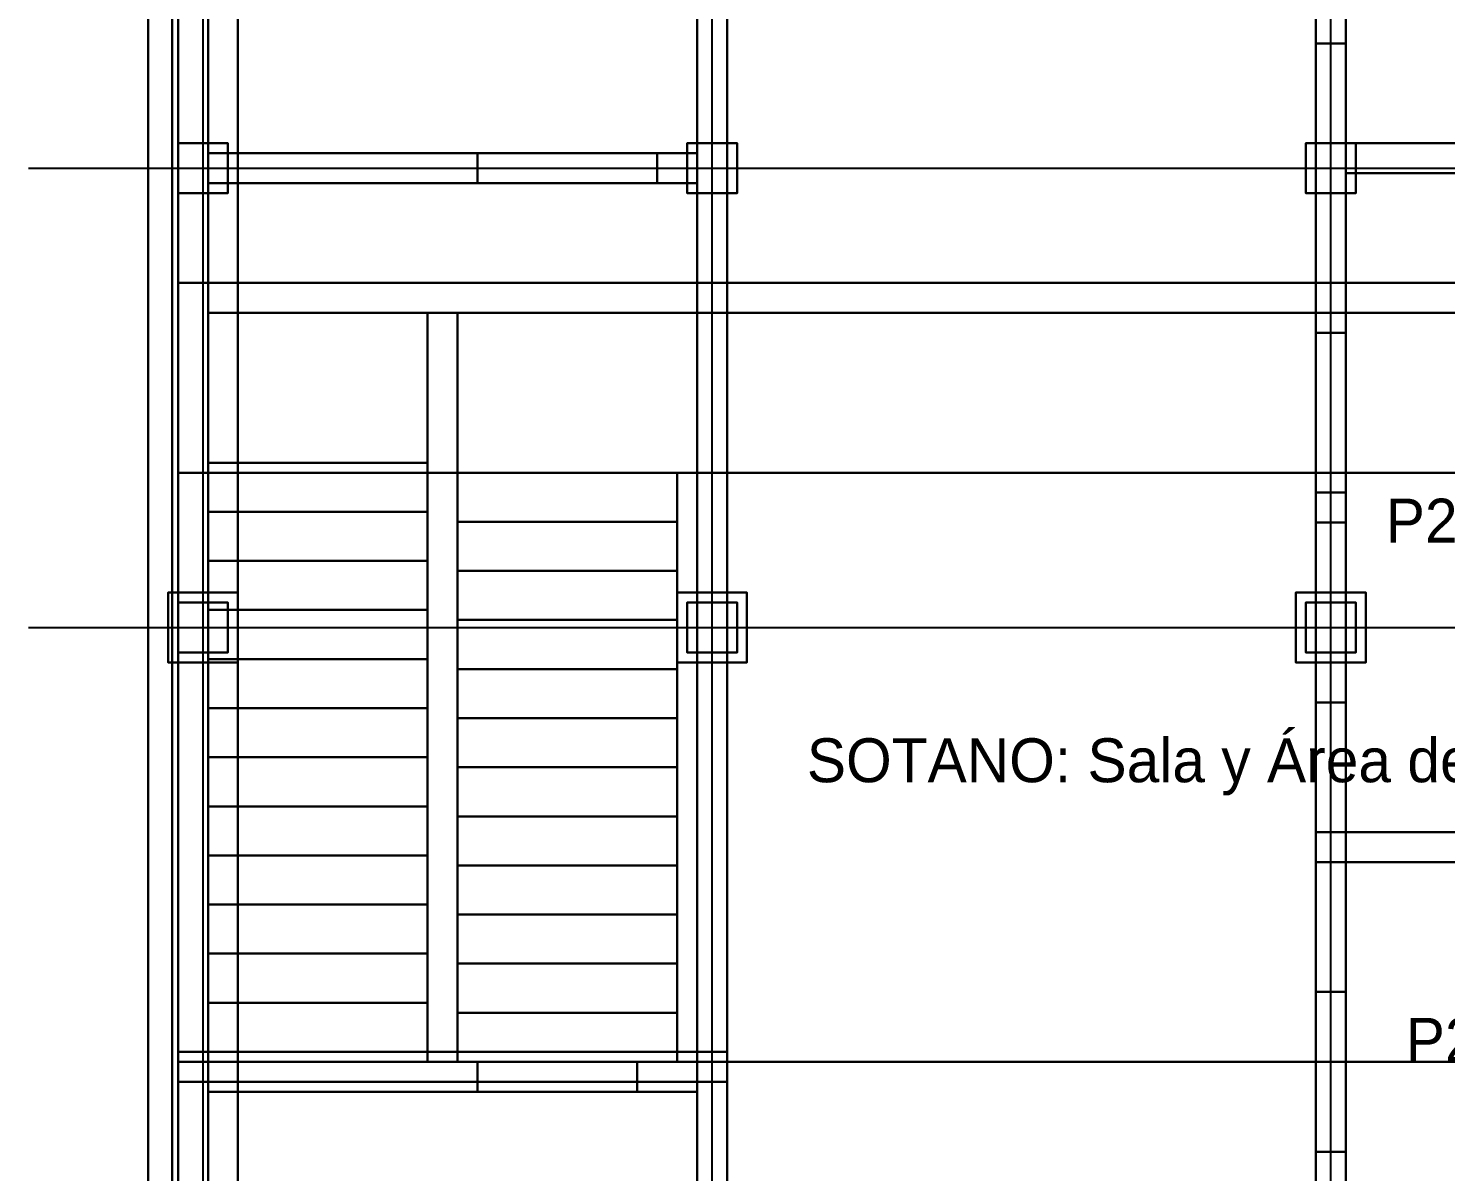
# Model space of a CAD drawing. Extents: x -0.6 to 14.6, y 0 to 25.5.
# Drawn here: x -0.6 to 6.5, y 6.85 to 12.57 of the extents above; entities that cross this region are included whole.
import ezdxf

# ---------------------------------------------------------------- set-up
doc = ezdxf.new("R2010")
doc.units = 0
for name, color, linetype in [('CERCA_PERIMETRAL_3D', 7, 'CONTINUOUS'), ('COLUMNAS_3D', 7, 'CONTINUOUS'), ('EJES_ESTRUCTURALES', 7, 'CONTINUOUS'), ('ESCALERA_3D', 7, 'CONTINUOUS'), ('LOSA_PISO_3D', 7, 'CONTINUOUS'), ('MEDITERRANEO_AZOTEA_SOLARIUM_3D', 7, 'CONTINUOUS'), ('MEDITERRANEO_MUROS_ENCALADOS_3D', 7, 'CONTINUOUS'), ('MEDITERRANEO_TABIQUES_3D', 7, 'CONTINUOUS'), ('MUROS_EXTERIORES_3D', 7, 'CONTINUOUS'), ('MUROS_INTERIORES_3D', 7, 'CONTINUOUS'), ('P2_COLUMNAS_3D', 7, 'CONTINUOUS'), ('P2_ESCALERA_3D', 7, 'CONTINUOUS'), ('P2_LOSA_PISO_3D', 7, 'CONTINUOUS'), ('P2_ROTULOS', 7, 'CONTINUOUS'), ('PLANTA_SEGUNDO_PISO_2D', 7, 'CONTINUOUS'), ('PLANTA_SOTANO_2D', 7, 'CONTINUOUS'), ('SOTANO_COLUMNAS_3D', 7, 'CONTINUOUS'), ('SOTANO_LOSA_3D', 7, 'CONTINUOUS'), ('SOTANO_MUROS_EXT_3D', 7, 'CONTINUOUS'), ('SOTANO_MUROS_INT_3D', 7, 'CONTINUOUS'), ('SOTANO_ROTULOS', 7, 'CONTINUOUS')]:
    doc.layers.add(name, color=color, linetype=linetype)

msp = doc.modelspace()

# ---------------------------------------------------------------- linework, layer by layer
at = {"layer": 'CERCA_PERIMETRAL_3D', "color": 7}
for points in [[(0, 0, -2.55), (0, 24.71, -2.55), (0.15, 24.71, -2.55), (0.15, 0, -2.55)], [(0, 0, 0.5), (0.15, 0, 0.5), (0.15, 24.71, 0.5), (0, 24.71, 0.5)], [(0, 24.71, -2.55), (0, 0, -2.55), (0, 0, 0.5), (0, 24.71, 0.5)], [(0.15, 0, -2.55), (0.15, 24.71, -2.55), (0.15, 24.71, 0.5), (0.15, 0, 0.5)]]:
    msp.add_3dface(points, dxfattribs=at)
at = {"layer": 'COLUMNAS_3D', "color": 1}
for points in [[(0.15, 11.75), (0.15, 12), (0.4, 12), (0.4, 11.75)], [(0.15, 11.75, 2.85), (0.4, 11.75, 2.85), (0.4, 12, 2.85), (0.15, 12, 2.85)], [(0.4, 12), (0.15, 12), (0.15, 12, 2.85), (0.4, 12, 2.85)], [(0.15, 12), (0.15, 11.75), (0.15, 11.75, 2.85), (0.15, 12, 2.85)], [(0.4, 11.75), (0.4, 12), (0.4, 12, 2.85), (0.4, 11.75, 2.85)], [(2.7, 11.75), (2.7, 12), (2.95, 12), (2.95, 11.75)], [(2.7, 11.75, 2.85), (2.95, 11.75, 2.85), (2.95, 12, 2.85), (2.7, 12, 2.85)], [(2.95, 12), (2.7, 12), (2.7, 12, 2.85), (2.95, 12, 2.85)], [(2.7, 12), (2.7, 11.75), (2.7, 11.75, 2.85), (2.7, 12, 2.85)], [(2.95, 11.75), (2.95, 12), (2.95, 12, 2.85), (2.95, 11.75, 2.85)], [(5.8, 11.75), (5.8, 12), (6.05, 12), (6.05, 11.75)], [(5.8, 11.75, 2.85), (6.05, 11.75, 2.85), (6.05, 12, 2.85), (5.8, 12, 2.85)], [(6.05, 12), (5.8, 12), (5.8, 12, 2.85), (6.05, 12, 2.85)], [(5.8, 12), (5.8, 11.75), (5.8, 11.75, 2.85), (5.8, 12, 2.85)], [(6.05, 11.75), (6.05, 12), (6.05, 12, 2.85), (6.05, 11.75, 2.85)], [(0.15, 11.75), (0.4, 11.75), (0.4, 11.75, 2.85), (0.15, 11.75, 2.85)], [(2.7, 11.75), (2.95, 11.75), (2.95, 11.75, 2.85), (2.7, 11.75, 2.85)], [(5.8, 11.75), (6.05, 11.75), (6.05, 11.75, 2.85), (5.8, 11.75, 2.85)], [(0.15, 9.45), (0.15, 9.7), (0.4, 9.7), (0.4, 9.45)], [(0.15, 9.45, 2.85), (0.4, 9.45, 2.85), (0.4, 9.7, 2.85), (0.15, 9.7, 2.85)], [(0.4, 9.7), (0.15, 9.7), (0.15, 9.7, 2.85), (0.4, 9.7, 2.85)], [(0.15, 9.7), (0.15, 9.45), (0.15, 9.45, 2.85), (0.15, 9.7, 2.85)], [(0.4, 9.45), (0.4, 9.7), (0.4, 9.7, 2.85), (0.4, 9.45, 2.85)], [(2.7, 9.45), (2.7, 9.7), (2.95, 9.7), (2.95, 9.45)], [(2.7, 9.45, 2.85), (2.95, 9.45, 2.85), (2.95, 9.7, 2.85), (2.7, 9.7, 2.85)], [(2.95, 9.7), (2.7, 9.7), (2.7, 9.7, 2.85), (2.95, 9.7, 2.85)], [(2.7, 9.7), (2.7, 9.45), (2.7, 9.45, 2.85), (2.7, 9.7, 2.85)], [(2.95, 9.45), (2.95, 9.7), (2.95, 9.7, 2.85), (2.95, 9.45, 2.85)], [(5.8, 9.45), (5.8, 9.7), (6.05, 9.7), (6.05, 9.45)], [(5.8, 9.45, 2.85), (6.05, 9.45, 2.85), (6.05, 9.7, 2.85), (5.8, 9.7, 2.85)], [(6.05, 9.7), (5.8, 9.7), (5.8, 9.7, 2.85), (6.05, 9.7, 2.85)], [(5.8, 9.7), (5.8, 9.45), (5.8, 9.45, 2.85), (5.8, 9.7, 2.85)], [(6.05, 9.45), (6.05, 9.7), (6.05, 9.7, 2.85), (6.05, 9.45, 2.85)], [(0.15, 9.45), (0.4, 9.45), (0.4, 9.45, 2.85), (0.15, 9.45, 2.85)], [(2.7, 9.45), (2.95, 9.45), (2.95, 9.45, 2.85), (2.7, 9.45, 2.85)], [(5.8, 9.45), (6.05, 9.45), (6.05, 9.45, 2.85), (5.8, 9.45, 2.85)]]:
    msp.add_3dface(points, dxfattribs=at)
at = {"layer": 'EJES_ESTRUCTURALES', "color": 4}
for p, q in [((0.275, 2.2), (0.275, 25.51)), ((2.825, 2.2), (2.825, 25.51)), ((5.925, 2.2), (5.925, 25.51)), ((-0.6, 11.875), (9.8, 11.875)), ((-0.6, 9.575), (9.8, 9.575))]:
    msp.add_line(p, q, dxfattribs=at)
at = {"layer": 'ESCALERA_3D', "color": 7}
for points in [[(0.3, 10.1542, -2.55), (0.3, 10.4, -2.55), (1.4, 10.4, -2.55), (1.4, 10.1542, -2.55)], [(0.3, 10.1542), (1.4, 10.1542), (1.4, 10.4), (0.3, 10.4)], [(1.4, 10.4, -2.55), (0.3, 10.4, -2.55), (0.3, 10.4), (1.4, 10.4)], [(0.3, 10.4, -2.55), (0.3, 10.1542, -2.55), (0.3, 10.1542), (0.3, 10.4)], [(1.4, 10.1542, -2.55), (1.4, 10.4, -2.55), (1.4, 10.4), (1.4, 10.1542)], [(0.3, 10.1542, -2.55), (1.4, 10.1542, -2.55), (1.4, 10.1542), (0.3, 10.1542)], [(0.3, 9.9083, -2.55), (0.3, 10.1542, -2.55), (1.4, 10.1542, -2.55), (1.4, 9.9083, -2.55)], [(0.3, 9.9083, -0.2125), (1.4, 9.9083, -0.2125), (1.4, 10.1542, -0.2125), (0.3, 10.1542, -0.2125)], [(1.4, 10.1542, -2.55), (0.3, 10.1542, -2.55), (0.3, 10.1542, -0.2125), (1.4, 10.1542, -0.2125)], [(0.3, 10.1542, -2.55), (0.3, 9.9083, -2.55), (0.3, 9.9083, -0.2125), (0.3, 10.1542, -0.2125)], [(1.4, 9.9083, -2.55), (1.4, 10.1542, -2.55), (1.4, 10.1542, -0.2125), (1.4, 9.9083, -0.2125)], [(0.3, 9.9083, -2.55), (1.4, 9.9083, -2.55), (1.4, 9.9083, -0.2125), (0.3, 9.9083, -0.2125)], [(0.3, 9.6625, -2.55), (0.3, 9.9083, -2.55), (1.4, 9.9083, -2.55), (1.4, 9.6625, -2.55)], [(0.3, 9.6625, -0.425), (1.4, 9.6625, -0.425), (1.4, 9.9083, -0.425), (0.3, 9.9083, -0.425)], [(1.4, 9.9083, -2.55), (0.3, 9.9083, -2.55), (0.3, 9.9083, -0.425), (1.4, 9.9083, -0.425)], [(0.3, 9.9083, -2.55), (0.3, 9.6625, -2.55), (0.3, 9.6625, -0.425), (0.3, 9.9083, -0.425)], [(1.4, 9.6625, -2.55), (1.4, 9.9083, -2.55), (1.4, 9.9083, -0.425), (1.4, 9.6625, -0.425)], [(0.3, 9.6625, -2.55), (1.4, 9.6625, -2.55), (1.4, 9.6625, -0.425), (0.3, 9.6625, -0.425)], [(0.3, 9.4167, -2.55), (0.3, 9.6625, -2.55), (1.4, 9.6625, -2.55), (1.4, 9.4167, -2.55)], [(0.3, 9.4167, -0.6375), (1.4, 9.4167, -0.6375), (1.4, 9.6625, -0.6375), (0.3, 9.6625, -0.6375)], [(1.4, 9.6625, -2.55), (0.3, 9.6625, -2.55), (0.3, 9.6625, -0.6375), (1.4, 9.6625, -0.6375)], [(0.3, 9.6625, -2.55), (0.3, 9.4167, -2.55), (0.3, 9.4167, -0.6375), (0.3, 9.6625, -0.6375)], [(1.4, 9.4167, -2.55), (1.4, 9.6625, -2.55), (1.4, 9.6625, -0.6375), (1.4, 9.4167, -0.6375)], [(0.3, 9.4167, -2.55), (1.4, 9.4167, -2.55), (1.4, 9.4167, -0.6375), (0.3, 9.4167, -0.6375)], [(0.3, 9.1708, -2.55), (0.3, 9.4167, -2.55), (1.4, 9.4167, -2.55), (1.4, 9.1708, -2.55)], [(0.3, 9.1708, -0.85), (1.4, 9.1708, -0.85), (1.4, 9.4167, -0.85), (0.3, 9.4167, -0.85)], [(1.4, 9.4167, -2.55), (0.3, 9.4167, -2.55), (0.3, 9.4167, -0.85), (1.4, 9.4167, -0.85)], [(0.3, 9.4167, -2.55), (0.3, 9.1708, -2.55), (0.3, 9.1708, -0.85), (0.3, 9.4167, -0.85)], [(1.4, 9.1708, -2.55), (1.4, 9.4167, -2.55), (1.4, 9.4167, -0.85), (1.4, 9.1708, -0.85)], [(0.3, 9.1708, -2.55), (1.4, 9.1708, -2.55), (1.4, 9.1708, -0.85), (0.3, 9.1708, -0.85)], [(0.3, 8.925, -2.55), (0.3, 9.1708, -2.55), (1.4, 9.1708, -2.55), (1.4, 8.925, -2.55)], [(0.3, 8.925, -1.0625), (1.4, 8.925, -1.0625), (1.4, 9.1708, -1.0625), (0.3, 9.1708, -1.0625)], [(1.4, 9.1708, -2.55), (0.3, 9.1708, -2.55), (0.3, 9.1708, -1.0625), (1.4, 9.1708, -1.0625)], [(0.3, 9.1708, -2.55), (0.3, 8.925, -2.55), (0.3, 8.925, -1.0625), (0.3, 9.1708, -1.0625)], [(1.4, 8.925, -2.55), (1.4, 9.1708, -2.55), (1.4, 9.1708, -1.0625), (1.4, 8.925, -1.0625)], [(0.3, 8.925, -2.55), (1.4, 8.925, -2.55), (1.4, 8.925, -1.0625), (0.3, 8.925, -1.0625)], [(0.3, 8.6792, -2.55), (0.3, 8.925, -2.55), (1.4, 8.925, -2.55), (1.4, 8.6792, -2.55)], [(0.3, 8.6792, -1.275), (1.4, 8.6792, -1.275), (1.4, 8.925, -1.275), (0.3, 8.925, -1.275)], [(1.4, 8.925, -2.55), (0.3, 8.925, -2.55), (0.3, 8.925, -1.275), (1.4, 8.925, -1.275)], [(0.3, 8.925, -2.55), (0.3, 8.6792, -2.55), (0.3, 8.6792, -1.275), (0.3, 8.925, -1.275)], [(1.4, 8.6792, -2.55), (1.4, 8.925, -2.55), (1.4, 8.925, -1.275), (1.4, 8.6792, -1.275)], [(0.3, 8.6792, -2.55), (1.4, 8.6792, -2.55), (1.4, 8.6792, -1.275), (0.3, 8.6792, -1.275)], [(0.3, 8.4333, -2.55), (0.3, 8.6792, -2.55), (1.4, 8.6792, -2.55), (1.4, 8.4333, -2.55)], [(0.3, 8.4333, -1.4875), (1.4, 8.4333, -1.4875), (1.4, 8.6792, -1.4875), (0.3, 8.6792, -1.4875)], [(1.4, 8.6792, -2.55), (0.3, 8.6792, -2.55), (0.3, 8.6792, -1.4875), (1.4, 8.6792, -1.4875)], [(0.3, 8.6792, -2.55), (0.3, 8.4333, -2.55), (0.3, 8.4333, -1.4875), (0.3, 8.6792, -1.4875)], [(1.4, 8.4333, -2.55), (1.4, 8.6792, -2.55), (1.4, 8.6792, -1.4875), (1.4, 8.4333, -1.4875)], [(0.3, 8.4333, -2.55), (1.4, 8.4333, -2.55), (1.4, 8.4333, -1.4875), (0.3, 8.4333, -1.4875)], [(0.3, 8.1875, -2.55), (0.3, 8.4333, -2.55), (1.4, 8.4333, -2.55), (1.4, 8.1875, -2.55)], [(0.3, 8.1875, -1.7), (1.4, 8.1875, -1.7), (1.4, 8.4333, -1.7), (0.3, 8.4333, -1.7)], [(1.4, 8.4333, -2.55), (0.3, 8.4333, -2.55), (0.3, 8.4333, -1.7), (1.4, 8.4333, -1.7)], [(0.3, 8.4333, -2.55), (0.3, 8.1875, -2.55), (0.3, 8.1875, -1.7), (0.3, 8.4333, -1.7)], [(1.4, 8.1875, -2.55), (1.4, 8.4333, -2.55), (1.4, 8.4333, -1.7), (1.4, 8.1875, -1.7)], [(0.3, 8.1875, -2.55), (1.4, 8.1875, -2.55), (1.4, 8.1875, -1.7), (0.3, 8.1875, -1.7)], [(0.3, 7.9417, -2.55), (0.3, 8.1875, -2.55), (1.4, 8.1875, -2.55), (1.4, 7.9417, -2.55)], [(0.3, 7.9417, -1.9125), (1.4, 7.9417, -1.9125), (1.4, 8.1875, -1.9125), (0.3, 8.1875, -1.9125)], [(1.4, 8.1875, -2.55), (0.3, 8.1875, -2.55), (0.3, 8.1875, -1.9125), (1.4, 8.1875, -1.9125)], [(0.3, 8.1875, -2.55), (0.3, 7.9417, -2.55), (0.3, 7.9417, -1.9125), (0.3, 8.1875, -1.9125)], [(1.4, 7.9417, -2.55), (1.4, 8.1875, -2.55), (1.4, 8.1875, -1.9125), (1.4, 7.9417, -1.9125)], [(0.3, 7.9417, -2.55), (1.4, 7.9417, -2.55), (1.4, 7.9417, -1.9125), (0.3, 7.9417, -1.9125)], [(0.3, 7.6958, -2.55), (0.3, 7.9417, -2.55), (1.4, 7.9417, -2.55), (1.4, 7.6958, -2.55)], [(0.3, 7.6958, -2.125), (1.4, 7.6958, -2.125), (1.4, 7.9417, -2.125), (0.3, 7.9417, -2.125)], [(1.4, 7.9417, -2.55), (0.3, 7.9417, -2.55), (0.3, 7.9417, -2.125), (1.4, 7.9417, -2.125)], [(0.3, 7.9417, -2.55), (0.3, 7.6958, -2.55), (0.3, 7.6958, -2.125), (0.3, 7.9417, -2.125)], [(1.4, 7.6958, -2.55), (1.4, 7.9417, -2.55), (1.4, 7.9417, -2.125), (1.4, 7.6958, -2.125)], [(0.3, 7.6958, -2.55), (1.4, 7.6958, -2.55), (1.4, 7.6958, -2.125), (0.3, 7.6958, -2.125)], [(0.3, 7.45, -2.55), (0.3, 7.6958, -2.55), (1.4, 7.6958, -2.55), (1.4, 7.45, -2.55)], [(0.3, 7.45, -2.3375), (1.4, 7.45, -2.3375), (1.4, 7.6958, -2.3375), (0.3, 7.6958, -2.3375)], [(1.4, 7.6958, -2.55), (0.3, 7.6958, -2.55), (0.3, 7.6958, -2.3375), (1.4, 7.6958, -2.3375)], [(0.3, 7.6958, -2.55), (0.3, 7.45, -2.55), (0.3, 7.45, -2.3375), (0.3, 7.6958, -2.3375)], [(1.4, 7.45, -2.55), (1.4, 7.6958, -2.55), (1.4, 7.6958, -2.3375), (1.4, 7.45, -2.3375)], [(0.3, 7.45, -2.55), (1.4, 7.45, -2.55), (1.4, 7.45, -2.3375), (0.3, 7.45, -2.3375)]]:
    msp.add_3dface(points, dxfattribs=at)
at = {"layer": 'LOSA_PISO_3D', "color": 8}
for points in [[(0.15, 10.35, -0.15), (0.15, 24.71, -0.15), (9.15, 24.71, -0.15), (9.15, 10.35, -0.15)], [(0.15, 10.35), (9.15, 10.35), (9.15, 24.71), (0.15, 24.71)], [(0.15, 24.71, -0.15), (0.15, 10.35, -0.15), (0.15, 10.35), (0.15, 24.71)], [(0.15, 7.4, -0.15), (0.15, 10.35, -0.15), (0.3, 10.35, -0.15), (0.3, 7.4, -0.15)], [(0.15, 7.4), (0.3, 7.4), (0.3, 10.35), (0.15, 10.35)], [(0.3, 10.35, -0.15), (0.15, 10.35, -0.15), (0.15, 10.35), (0.3, 10.35)], [(0.15, 10.35, -0.15), (0.15, 7.4, -0.15), (0.15, 7.4), (0.15, 10.35)], [(0.15, 10.35, -0.15), (9.15, 10.35, -0.15), (9.15, 10.35), (0.15, 10.35)], [(0.3, 7.4, -0.15), (0.3, 10.35, -0.15), (0.3, 10.35), (0.3, 7.4)], [(1.4, 7.4, -0.15), (1.4, 10.35, -0.15), (9.15, 10.35, -0.15), (9.15, 7.4, -0.15)], [(1.4, 7.4), (9.15, 7.4), (9.15, 10.35), (1.4, 10.35)], [(9.15, 10.35, -0.15), (1.4, 10.35, -0.15), (1.4, 10.35), (9.15, 10.35)], [(1.4, 10.35, -0.15), (1.4, 7.4, -0.15), (1.4, 7.4), (1.4, 10.35)], [(0.15, 6.5, -0.15), (0.15, 7.4, -0.15), (9.15, 7.4, -0.15), (9.15, 6.5, -0.15)], [(0.15, 6.5), (9.15, 6.5), (9.15, 7.4), (0.15, 7.4)], [(9.15, 7.4, -0.15), (0.15, 7.4, -0.15), (0.15, 7.4), (9.15, 7.4)], [(0.15, 7.4, -0.15), (0.15, 6.5, -0.15), (0.15, 6.5), (0.15, 7.4)], [(0.15, 7.4, -0.15), (0.3, 7.4, -0.15), (0.3, 7.4), (0.15, 7.4)], [(1.4, 7.4, -0.15), (9.15, 7.4, -0.15), (9.15, 7.4), (1.4, 7.4)]]:
    msp.add_3dface(points, dxfattribs=at)
at = {"layer": 'MEDITERRANEO_AZOTEA_SOLARIUM_3D', "color": 7}
for points in [[(0.12, 2.97, 7), (0.12, 24.74, 7), (9.18, 24.74, 7), (9.18, 2.97, 7)], [(0.12, 2.97, 7.08), (9.18, 2.97, 7.08), (9.18, 24.74, 7.08), (0.12, 24.74, 7.08)], [(0.12, 24.74, 7), (0.12, 2.97, 7), (0.12, 2.97, 7.08), (0.12, 24.74, 7.08)], [(0.15, 3, 5.85), (0.15, 24.71, 5.85), (9.15, 24.71, 5.85), (9.15, 3, 5.85)], [(0.15, 3, 6), (9.15, 3, 6), (9.15, 24.71, 6), (0.15, 24.71, 6)], [(0.15, 24.71, 5.85), (0.15, 3, 5.85), (0.15, 3, 6), (0.15, 24.71, 6)], [(0.15, 3, 6), (0.15, 24.71, 6), (0.45, 24.71, 6), (0.45, 3, 6)], [(0.15, 3, 7), (0.45, 3, 7), (0.45, 24.71, 7), (0.15, 24.71, 7)], [(0.15, 24.71, 6), (0.15, 3, 6), (0.15, 3, 7), (0.15, 24.71, 7)], [(0.45, 3, 6), (0.45, 24.71, 6), (0.45, 24.71, 7), (0.45, 3, 7)]]:
    msp.add_3dface(points, dxfattribs=at)
at = {"layer": 'MEDITERRANEO_MUROS_ENCALADOS_3D', "color": 7}
for points in [[(0.15, 3, 3), (0.15, 24.71, 3), (0.3, 24.71, 3), (0.3, 3, 3)], [(0.15, 3, 5.85), (0.3, 3, 5.85), (0.3, 24.71, 5.85), (0.15, 24.71, 5.85)], [(0.15, 24.71, 3), (0.15, 3, 3), (0.15, 3, 5.85), (0.15, 24.71, 5.85)], [(0.3, 3, 3), (0.3, 24.71, 3), (0.3, 24.71, 5.85), (0.3, 3, 5.85)]]:
    msp.add_3dface(points, dxfattribs=at)
at = {"layer": 'MEDITERRANEO_TABIQUES_3D', "color": 7}
for points in [[(5.85, 12.5, 5.1), (5.85, 13.4, 5.1), (6, 13.4, 5.1), (6, 12.5, 5.1)], [(5.85, 12.5, 5.85), (6, 12.5, 5.85), (6, 13.4, 5.85), (5.85, 13.4, 5.85)], [(5.85, 13.4, 5.1), (5.85, 12.5, 5.1), (5.85, 12.5, 5.85), (5.85, 13.4, 5.85)], [(6, 12.5, 5.1), (6, 13.4, 5.1), (6, 13.4, 5.85), (6, 12.5, 5.85)], [(5.85, 10.1, 3), (5.85, 12.5, 3), (6, 12.5, 3), (6, 10.1, 3)], [(5.85, 10.1, 5.85), (6, 10.1, 5.85), (6, 12.5, 5.85), (5.85, 12.5, 5.85)], [(6, 12.5, 3), (5.85, 12.5, 3), (5.85, 12.5, 5.85), (6, 12.5, 5.85)], [(5.85, 12.5, 3), (5.85, 10.1, 3), (5.85, 10.1, 5.85), (5.85, 12.5, 5.85)], [(5.85, 12.5, 5.1), (6, 12.5, 5.1), (6, 12.5, 5.85), (5.85, 12.5, 5.85)], [(6, 10.1, 3), (6, 12.5, 3), (6, 12.5, 5.85), (6, 10.1, 5.85)], [(6, 11.85, 3), (6, 12, 3), (9, 12, 3), (9, 11.85, 3)], [(6, 11.85, 5.85), (9, 11.85, 5.85), (9, 12, 5.85), (6, 12, 5.85)], [(9, 12, 3), (6, 12, 3), (6, 12, 5.85), (9, 12, 5.85)], [(6, 12, 3), (6, 11.85, 3), (6, 11.85, 5.85), (6, 12, 5.85)], [(6, 11.85, 3), (9, 11.85, 3), (9, 11.85, 5.85), (6, 11.85, 5.85)], [(5.85, 9.2, 5.1), (5.85, 10.1, 5.1), (6, 10.1, 5.1), (6, 9.2, 5.1)], [(5.85, 9.2, 5.85), (6, 9.2, 5.85), (6, 10.1, 5.85), (5.85, 10.1, 5.85)], [(6, 10.1, 5.1), (5.85, 10.1, 5.1), (5.85, 10.1, 5.85), (6, 10.1, 5.85)], [(5.85, 10.1, 5.1), (5.85, 9.2, 5.1), (5.85, 9.2, 5.85), (5.85, 10.1, 5.85)], [(5.85, 10.1, 3), (6, 10.1, 3), (6, 10.1, 5.85), (5.85, 10.1, 5.85)], [(6, 9.2, 5.1), (6, 10.1, 5.1), (6, 10.1, 5.85), (6, 9.2, 5.85)], [(5.85, 6.65, 3), (5.85, 9.2, 3), (6, 9.2, 3), (6, 6.65, 3)], [(5.85, 6.65, 5.85), (6, 6.65, 5.85), (6, 9.2, 5.85), (5.85, 9.2, 5.85)], [(6, 9.2, 3), (5.85, 9.2, 3), (5.85, 9.2, 5.85), (6, 9.2, 5.85)], [(5.85, 9.2, 3), (5.85, 6.65, 3), (5.85, 6.65, 5.85), (5.85, 9.2, 5.85)], [(5.85, 9.2, 5.1), (6, 9.2, 5.1), (6, 9.2, 5.85), (5.85, 9.2, 5.85)], [(6, 6.65, 3), (6, 9.2, 3), (6, 9.2, 5.85), (6, 6.65, 5.85)], [(6, 8.4, 3), (6, 8.55, 3), (9, 8.55, 3), (9, 8.4, 3)], [(6, 8.4, 5.85), (9, 8.4, 5.85), (9, 8.55, 5.85), (6, 8.55, 5.85)], [(9, 8.55, 3), (6, 8.55, 3), (6, 8.55, 5.85), (9, 8.55, 5.85)], [(6, 8.55, 3), (6, 8.4, 3), (6, 8.4, 5.85), (6, 8.55, 5.85)], [(6, 8.4, 3), (9, 8.4, 3), (9, 8.4, 5.85), (6, 8.4, 5.85)], [(0.15, 7.3, 3), (0.15, 7.45, 3), (2.9, 7.45, 3), (2.9, 7.3, 3)], [(0.15, 7.3, 5.85), (2.9, 7.3, 5.85), (2.9, 7.45, 5.85), (0.15, 7.45, 5.85)], [(2.9, 7.45, 3), (0.15, 7.45, 3), (0.15, 7.45, 5.85), (2.9, 7.45, 5.85)], [(0.15, 7.45, 3), (0.15, 7.3, 3), (0.15, 7.3, 5.85), (0.15, 7.45, 5.85)], [(2.9, 7.3, 3), (2.9, 7.45, 3), (2.9, 7.45, 5.85), (2.9, 7.3, 5.85)], [(0.15, 7.3, 3), (2.9, 7.3, 3), (2.9, 7.3, 5.85), (0.15, 7.3, 5.85)], [(2.75, 3.15, 3), (2.75, 7.3, 3), (2.9, 7.3, 3), (2.9, 3.15, 3)], [(2.75, 3.15, 5.85), (2.9, 3.15, 5.85), (2.9, 7.3, 5.85), (2.75, 7.3, 5.85)], [(2.9, 7.3, 3), (2.75, 7.3, 3), (2.75, 7.3, 5.85), (2.9, 7.3, 5.85)], [(2.75, 7.3, 3), (2.75, 3.15, 3), (2.75, 3.15, 5.85), (2.75, 7.3, 5.85)], [(2.9, 3.15, 3), (2.9, 7.3, 3), (2.9, 7.3, 5.85), (2.9, 3.15, 5.85)]]:
    msp.add_3dface(points, dxfattribs=at)
at = {"layer": 'MUROS_EXTERIORES_3D', "color": 7}
for points in [[(0.15, 3), (0.15, 24.71), (0.3, 24.71), (0.3, 3)], [(0.15, 3, 2.85), (0.3, 3, 2.85), (0.3, 24.71, 2.85), (0.15, 24.71, 2.85)], [(0.15, 24.71), (0.15, 3), (0.15, 3, 2.85), (0.15, 24.71, 2.85)], [(0.3, 3), (0.3, 24.71), (0.3, 24.71, 2.85), (0.3, 3, 2.85)]]:
    msp.add_3dface(points, dxfattribs=at)
at = {"layer": 'MUROS_INTERIORES_3D', "color": 7}
for points in [[(2.75, 3.15), (2.75, 24.56), (2.9, 24.56), (2.9, 3.15)], [(2.75, 3.15, 2.85), (2.9, 3.15, 2.85), (2.9, 24.56, 2.85), (2.75, 24.56, 2.85)], [(2.75, 24.56), (2.75, 3.15), (2.75, 3.15, 2.85), (2.75, 24.56, 2.85)], [(2.9, 3.15), (2.9, 24.56), (2.9, 24.56, 2.85), (2.9, 3.15, 2.85)], [(0.3, 11.8), (0.3, 11.95), (1.65, 11.95), (1.65, 11.8)], [(0.3, 11.8, 2.85), (1.65, 11.8, 2.85), (1.65, 11.95, 2.85), (0.3, 11.95, 2.85)], [(1.65, 11.95), (0.3, 11.95), (0.3, 11.95, 2.85), (1.65, 11.95, 2.85)], [(0.3, 11.95), (0.3, 11.8), (0.3, 11.8, 2.85), (0.3, 11.95, 2.85)], [(1.65, 11.8), (1.65, 11.95), (1.65, 11.95, 2.85), (1.65, 11.8, 2.85)], [(1.65, 11.8, 2.1), (1.65, 11.95, 2.1), (2.55, 11.95, 2.1), (2.55, 11.8, 2.1)], [(1.65, 11.8, 2.85), (2.55, 11.8, 2.85), (2.55, 11.95, 2.85), (1.65, 11.95, 2.85)], [(2.55, 11.95, 2.1), (1.65, 11.95, 2.1), (1.65, 11.95, 2.85), (2.55, 11.95, 2.85)], [(1.65, 11.95, 2.1), (1.65, 11.8, 2.1), (1.65, 11.8, 2.85), (1.65, 11.95, 2.85)], [(2.55, 11.8, 2.1), (2.55, 11.95, 2.1), (2.55, 11.95, 2.85), (2.55, 11.8, 2.85)], [(2.55, 11.8), (2.55, 11.95), (2.75, 11.95), (2.75, 11.8)], [(2.55, 11.8, 2.85), (2.75, 11.8, 2.85), (2.75, 11.95, 2.85), (2.55, 11.95, 2.85)], [(2.75, 11.95), (2.55, 11.95), (2.55, 11.95, 2.85), (2.75, 11.95, 2.85)], [(2.55, 11.95), (2.55, 11.8), (2.55, 11.8, 2.85), (2.55, 11.95, 2.85)], [(2.75, 11.8), (2.75, 11.95), (2.75, 11.95, 2.85), (2.75, 11.8, 2.85)], [(0.3, 11.8), (1.65, 11.8), (1.65, 11.8, 2.85), (0.3, 11.8, 2.85)], [(1.65, 11.8, 2.1), (2.55, 11.8, 2.1), (2.55, 11.8, 2.85), (1.65, 11.8, 2.85)], [(2.55, 11.8), (2.75, 11.8), (2.75, 11.8, 2.85), (2.55, 11.8, 2.85)], [(1.4, 7.4), (1.4, 10.35), (1.55, 10.35), (1.55, 7.4)], [(1.4, 7.4, 2.85), (1.55, 7.4, 2.85), (1.55, 10.35, 2.85), (1.4, 10.35, 2.85)], [(1.55, 10.35), (1.4, 10.35), (1.4, 10.35, 2.85), (1.55, 10.35, 2.85)], [(1.4, 10.35), (1.4, 7.4), (1.4, 7.4, 2.85), (1.4, 10.35, 2.85)], [(1.55, 7.4), (1.55, 10.35), (1.55, 10.35, 2.85), (1.55, 7.4, 2.85)], [(5.85, 8.4), (5.85, 8.55), (9, 8.55), (9, 8.4)], [(5.85, 8.4, 2.85), (9, 8.4, 2.85), (9, 8.55, 2.85), (5.85, 8.55, 2.85)], [(9, 8.55), (5.85, 8.55), (5.85, 8.55, 2.85), (9, 8.55, 2.85)], [(5.85, 8.55), (5.85, 8.4), (5.85, 8.4, 2.85), (5.85, 8.55, 2.85)], [(5.85, 8.4), (9, 8.4), (9, 8.4, 2.85), (5.85, 8.4, 2.85)], [(5.85, 7.75), (5.85, 8.4), (6, 8.4), (6, 7.75)], [(5.85, 7.75, 2.85), (6, 7.75, 2.85), (6, 8.4, 2.85), (5.85, 8.4, 2.85)], [(6, 8.4), (5.85, 8.4), (5.85, 8.4, 2.85), (6, 8.4, 2.85)], [(5.85, 8.4), (5.85, 7.75), (5.85, 7.75, 2.85), (5.85, 8.4, 2.85)], [(6, 7.75), (6, 8.4), (6, 8.4, 2.85), (6, 7.75, 2.85)], [(5.85, 6.95, 2.1), (5.85, 7.75, 2.1), (6, 7.75, 2.1), (6, 6.95, 2.1)], [(5.85, 6.95, 2.85), (6, 6.95, 2.85), (6, 7.75, 2.85), (5.85, 7.75, 2.85)], [(6, 7.75, 2.1), (5.85, 7.75, 2.1), (5.85, 7.75, 2.85), (6, 7.75, 2.85)], [(5.85, 7.75, 2.1), (5.85, 6.95, 2.1), (5.85, 6.95, 2.85), (5.85, 7.75, 2.85)], [(5.85, 7.75), (6, 7.75), (6, 7.75, 2.85), (5.85, 7.75, 2.85)], [(6, 6.95, 2.1), (6, 7.75, 2.1), (6, 7.75, 2.85), (6, 6.95, 2.85)], [(0.3, 7.25), (0.3, 7.4), (1.65, 7.4), (1.65, 7.25)], [(0.3, 7.25, 2.85), (1.65, 7.25, 2.85), (1.65, 7.4, 2.85), (0.3, 7.4, 2.85)], [(1.65, 7.4), (0.3, 7.4), (0.3, 7.4, 2.85), (1.65, 7.4, 2.85)], [(0.3, 7.4), (0.3, 7.25), (0.3, 7.25, 2.85), (0.3, 7.4, 2.85)], [(1.4, 7.4), (1.55, 7.4), (1.55, 7.4, 2.85), (1.4, 7.4, 2.85)], [(1.65, 7.25), (1.65, 7.4), (1.65, 7.4, 2.85), (1.65, 7.25, 2.85)], [(1.65, 7.25, 2.1), (1.65, 7.4, 2.1), (2.45, 7.4, 2.1), (2.45, 7.25, 2.1)], [(1.65, 7.25, 2.85), (2.45, 7.25, 2.85), (2.45, 7.4, 2.85), (1.65, 7.4, 2.85)], [(2.45, 7.4, 2.1), (1.65, 7.4, 2.1), (1.65, 7.4, 2.85), (2.45, 7.4, 2.85)], [(1.65, 7.4, 2.1), (1.65, 7.25, 2.1), (1.65, 7.25, 2.85), (1.65, 7.4, 2.85)], [(2.45, 7.25, 2.1), (2.45, 7.4, 2.1), (2.45, 7.4, 2.85), (2.45, 7.25, 2.85)], [(2.45, 7.25), (2.45, 7.4), (2.75, 7.4), (2.75, 7.25)], [(2.45, 7.25, 2.85), (2.75, 7.25, 2.85), (2.75, 7.4, 2.85), (2.45, 7.4, 2.85)], [(2.75, 7.4), (2.45, 7.4), (2.45, 7.4, 2.85), (2.75, 7.4, 2.85)], [(2.45, 7.4), (2.45, 7.25), (2.45, 7.25, 2.85), (2.45, 7.4, 2.85)], [(2.75, 7.25), (2.75, 7.4), (2.75, 7.4, 2.85), (2.75, 7.25, 2.85)], [(0.3, 7.25), (1.65, 7.25), (1.65, 7.25, 2.85), (0.3, 7.25, 2.85)], [(1.65, 7.25, 2.1), (2.45, 7.25, 2.1), (2.45, 7.25, 2.85), (1.65, 7.25, 2.85)], [(2.45, 7.25), (2.75, 7.25), (2.75, 7.25, 2.85), (2.45, 7.25, 2.85)], [(5.85, 6.65), (5.85, 6.95), (6, 6.95), (6, 6.65)], [(5.85, 6.65, 2.85), (6, 6.65, 2.85), (6, 6.95, 2.85), (5.85, 6.95, 2.85)], [(6, 6.95), (5.85, 6.95), (5.85, 6.95, 2.85), (6, 6.95, 2.85)], [(5.85, 6.95), (5.85, 6.65), (5.85, 6.65, 2.85), (5.85, 6.95, 2.85)], [(5.85, 6.95, 2.1), (6, 6.95, 2.1), (6, 6.95, 2.85), (5.85, 6.95, 2.85)], [(6, 6.65), (6, 6.95), (6, 6.95, 2.85), (6, 6.65, 2.85)]]:
    msp.add_3dface(points, dxfattribs=at)
at = {"layer": 'P2_COLUMNAS_3D', "color": 1}
for points in [[(0.15, 11.75, 3), (0.15, 12, 3), (0.4, 12, 3), (0.4, 11.75, 3)], [(0.15, 11.75, 5.85), (0.4, 11.75, 5.85), (0.4, 12, 5.85), (0.15, 12, 5.85)], [(0.4, 12, 3), (0.15, 12, 3), (0.15, 12, 5.85), (0.4, 12, 5.85)], [(0.15, 12, 3), (0.15, 11.75, 3), (0.15, 11.75, 5.85), (0.15, 12, 5.85)], [(0.4, 11.75, 3), (0.4, 12, 3), (0.4, 12, 5.85), (0.4, 11.75, 5.85)], [(2.7, 11.75, 3), (2.7, 12, 3), (2.95, 12, 3), (2.95, 11.75, 3)], [(2.7, 11.75, 5.85), (2.95, 11.75, 5.85), (2.95, 12, 5.85), (2.7, 12, 5.85)], [(2.95, 12, 3), (2.7, 12, 3), (2.7, 12, 5.85), (2.95, 12, 5.85)], [(2.7, 12, 3), (2.7, 11.75, 3), (2.7, 11.75, 5.85), (2.7, 12, 5.85)], [(2.95, 11.75, 3), (2.95, 12, 3), (2.95, 12, 5.85), (2.95, 11.75, 5.85)], [(5.8, 11.75, 3), (5.8, 12, 3), (6.05, 12, 3), (6.05, 11.75, 3)], [(5.8, 11.75, 5.85), (6.05, 11.75, 5.85), (6.05, 12, 5.85), (5.8, 12, 5.85)], [(6.05, 12, 3), (5.8, 12, 3), (5.8, 12, 5.85), (6.05, 12, 5.85)], [(5.8, 12, 3), (5.8, 11.75, 3), (5.8, 11.75, 5.85), (5.8, 12, 5.85)], [(6.05, 11.75, 3), (6.05, 12, 3), (6.05, 12, 5.85), (6.05, 11.75, 5.85)], [(0.15, 11.75, 3), (0.4, 11.75, 3), (0.4, 11.75, 5.85), (0.15, 11.75, 5.85)], [(2.7, 11.75, 3), (2.95, 11.75, 3), (2.95, 11.75, 5.85), (2.7, 11.75, 5.85)], [(5.8, 11.75, 3), (6.05, 11.75, 3), (6.05, 11.75, 5.85), (5.8, 11.75, 5.85)], [(0.15, 9.45, 3), (0.15, 9.7, 3), (0.4, 9.7, 3), (0.4, 9.45, 3)], [(0.15, 9.45, 5.85), (0.4, 9.45, 5.85), (0.4, 9.7, 5.85), (0.15, 9.7, 5.85)], [(0.4, 9.7, 3), (0.15, 9.7, 3), (0.15, 9.7, 5.85), (0.4, 9.7, 5.85)], [(0.15, 9.7, 3), (0.15, 9.45, 3), (0.15, 9.45, 5.85), (0.15, 9.7, 5.85)], [(0.4, 9.45, 3), (0.4, 9.7, 3), (0.4, 9.7, 5.85), (0.4, 9.45, 5.85)], [(2.7, 9.45, 3), (2.7, 9.7, 3), (2.95, 9.7, 3), (2.95, 9.45, 3)], [(2.7, 9.45, 5.85), (2.95, 9.45, 5.85), (2.95, 9.7, 5.85), (2.7, 9.7, 5.85)], [(2.95, 9.7, 3), (2.7, 9.7, 3), (2.7, 9.7, 5.85), (2.95, 9.7, 5.85)], [(2.7, 9.7, 3), (2.7, 9.45, 3), (2.7, 9.45, 5.85), (2.7, 9.7, 5.85)], [(2.95, 9.45, 3), (2.95, 9.7, 3), (2.95, 9.7, 5.85), (2.95, 9.45, 5.85)], [(5.8, 9.45, 3), (5.8, 9.7, 3), (6.05, 9.7, 3), (6.05, 9.45, 3)], [(5.8, 9.45, 5.85), (6.05, 9.45, 5.85), (6.05, 9.7, 5.85), (5.8, 9.7, 5.85)], [(6.05, 9.7, 3), (5.8, 9.7, 3), (5.8, 9.7, 5.85), (6.05, 9.7, 5.85)], [(5.8, 9.7, 3), (5.8, 9.45, 3), (5.8, 9.45, 5.85), (5.8, 9.7, 5.85)], [(6.05, 9.45, 3), (6.05, 9.7, 3), (6.05, 9.7, 5.85), (6.05, 9.45, 5.85)], [(0.15, 9.45, 3), (0.4, 9.45, 3), (0.4, 9.45, 5.85), (0.15, 9.45, 5.85)], [(2.7, 9.45, 3), (2.95, 9.45, 3), (2.95, 9.45, 5.85), (2.7, 9.45, 5.85)], [(5.8, 9.45, 3), (6.05, 9.45, 3), (6.05, 9.45, 5.85), (5.8, 9.45, 5.85)]]:
    msp.add_3dface(points, dxfattribs=at)
at = {"layer": 'P2_ESCALERA_3D', "color": 7}
for points in [[(1.55, 10.1042), (1.55, 10.35), (2.65, 10.35), (2.65, 10.1042)], [(1.55, 10.1042, 3), (2.65, 10.1042, 3), (2.65, 10.35, 3), (1.55, 10.35, 3)], [(2.65, 10.35), (1.55, 10.35), (1.55, 10.35, 3), (2.65, 10.35, 3)], [(1.55, 10.35), (1.55, 10.1042), (1.55, 10.1042, 3), (1.55, 10.35, 3)], [(2.65, 10.1042), (2.65, 10.35), (2.65, 10.35, 3), (2.65, 10.1042, 3)], [(1.55, 9.8583), (1.55, 10.1042), (2.65, 10.1042), (2.65, 9.8583)], [(1.55, 9.8583, 2.75), (2.65, 9.8583, 2.75), (2.65, 10.1042, 2.75), (1.55, 10.1042, 2.75)], [(2.65, 10.1042), (1.55, 10.1042), (1.55, 10.1042, 2.75), (2.65, 10.1042, 2.75)], [(1.55, 10.1042), (1.55, 9.8583), (1.55, 9.8583, 2.75), (1.55, 10.1042, 2.75)], [(1.55, 10.1042), (2.65, 10.1042), (2.65, 10.1042, 3), (1.55, 10.1042, 3)], [(2.65, 9.8583), (2.65, 10.1042), (2.65, 10.1042, 2.75), (2.65, 9.8583, 2.75)], [(1.55, 9.6125), (1.55, 9.8583), (2.65, 9.8583), (2.65, 9.6125)], [(1.55, 9.6125, 2.5), (2.65, 9.6125, 2.5), (2.65, 9.8583, 2.5), (1.55, 9.8583, 2.5)], [(2.65, 9.8583), (1.55, 9.8583), (1.55, 9.8583, 2.5), (2.65, 9.8583, 2.5)], [(1.55, 9.8583), (1.55, 9.6125), (1.55, 9.6125, 2.5), (1.55, 9.8583, 2.5)], [(1.55, 9.8583), (2.65, 9.8583), (2.65, 9.8583, 2.75), (1.55, 9.8583, 2.75)], [(2.65, 9.6125), (2.65, 9.8583), (2.65, 9.8583, 2.5), (2.65, 9.6125, 2.5)], [(1.55, 9.3667), (1.55, 9.6125), (2.65, 9.6125), (2.65, 9.3667)], [(1.55, 9.3667, 2.25), (2.65, 9.3667, 2.25), (2.65, 9.6125, 2.25), (1.55, 9.6125, 2.25)], [(2.65, 9.6125), (1.55, 9.6125), (1.55, 9.6125, 2.25), (2.65, 9.6125, 2.25)], [(1.55, 9.6125), (1.55, 9.3667), (1.55, 9.3667, 2.25), (1.55, 9.6125, 2.25)], [(1.55, 9.6125), (2.65, 9.6125), (2.65, 9.6125, 2.5), (1.55, 9.6125, 2.5)], [(2.65, 9.3667), (2.65, 9.6125), (2.65, 9.6125, 2.25), (2.65, 9.3667, 2.25)], [(1.55, 9.1208), (1.55, 9.3667), (2.65, 9.3667), (2.65, 9.1208)], [(1.55, 9.1208, 2), (2.65, 9.1208, 2), (2.65, 9.3667, 2), (1.55, 9.3667, 2)], [(2.65, 9.3667), (1.55, 9.3667), (1.55, 9.3667, 2), (2.65, 9.3667, 2)], [(1.55, 9.3667), (1.55, 9.1208), (1.55, 9.1208, 2), (1.55, 9.3667, 2)], [(1.55, 9.3667), (2.65, 9.3667), (2.65, 9.3667, 2.25), (1.55, 9.3667, 2.25)], [(2.65, 9.1208), (2.65, 9.3667), (2.65, 9.3667, 2), (2.65, 9.1208, 2)], [(1.55, 8.875), (1.55, 9.1208), (2.65, 9.1208), (2.65, 8.875)], [(1.55, 8.875, 1.75), (2.65, 8.875, 1.75), (2.65, 9.1208, 1.75), (1.55, 9.1208, 1.75)], [(2.65, 9.1208), (1.55, 9.1208), (1.55, 9.1208, 1.75), (2.65, 9.1208, 1.75)], [(1.55, 9.1208), (1.55, 8.875), (1.55, 8.875, 1.75), (1.55, 9.1208, 1.75)], [(1.55, 9.1208), (2.65, 9.1208), (2.65, 9.1208, 2), (1.55, 9.1208, 2)], [(2.65, 8.875), (2.65, 9.1208), (2.65, 9.1208, 1.75), (2.65, 8.875, 1.75)], [(1.55, 8.6292), (1.55, 8.875), (2.65, 8.875), (2.65, 8.6292)], [(1.55, 8.6292, 1.5), (2.65, 8.6292, 1.5), (2.65, 8.875, 1.5), (1.55, 8.875, 1.5)], [(2.65, 8.875), (1.55, 8.875), (1.55, 8.875, 1.5), (2.65, 8.875, 1.5)], [(1.55, 8.875), (1.55, 8.6292), (1.55, 8.6292, 1.5), (1.55, 8.875, 1.5)], [(1.55, 8.875), (2.65, 8.875), (2.65, 8.875, 1.75), (1.55, 8.875, 1.75)], [(2.65, 8.6292), (2.65, 8.875), (2.65, 8.875, 1.5), (2.65, 8.6292, 1.5)], [(1.55, 8.3833), (1.55, 8.6292), (2.65, 8.6292), (2.65, 8.3833)], [(1.55, 8.3833, 1.25), (2.65, 8.3833, 1.25), (2.65, 8.6292, 1.25), (1.55, 8.6292, 1.25)], [(2.65, 8.6292), (1.55, 8.6292), (1.55, 8.6292, 1.25), (2.65, 8.6292, 1.25)], [(1.55, 8.6292), (1.55, 8.3833), (1.55, 8.3833, 1.25), (1.55, 8.6292, 1.25)], [(1.55, 8.6292), (2.65, 8.6292), (2.65, 8.6292, 1.5), (1.55, 8.6292, 1.5)], [(2.65, 8.3833), (2.65, 8.6292), (2.65, 8.6292, 1.25), (2.65, 8.3833, 1.25)], [(1.55, 8.1375), (1.55, 8.3833), (2.65, 8.3833), (2.65, 8.1375)], [(1.55, 8.1375, 1), (2.65, 8.1375, 1), (2.65, 8.3833, 1), (1.55, 8.3833, 1)], [(2.65, 8.3833), (1.55, 8.3833), (1.55, 8.3833, 1), (2.65, 8.3833, 1)], [(1.55, 8.3833), (1.55, 8.1375), (1.55, 8.1375, 1), (1.55, 8.3833, 1)], [(1.55, 8.3833), (2.65, 8.3833), (2.65, 8.3833, 1.25), (1.55, 8.3833, 1.25)], [(2.65, 8.1375), (2.65, 8.3833), (2.65, 8.3833, 1), (2.65, 8.1375, 1)], [(1.55, 7.8917), (1.55, 8.1375), (2.65, 8.1375), (2.65, 7.8917)], [(1.55, 7.8917, 0.75), (2.65, 7.8917, 0.75), (2.65, 8.1375, 0.75), (1.55, 8.1375, 0.75)], [(2.65, 8.1375), (1.55, 8.1375), (1.55, 8.1375, 0.75), (2.65, 8.1375, 0.75)], [(1.55, 8.1375), (1.55, 7.8917), (1.55, 7.8917, 0.75), (1.55, 8.1375, 0.75)], [(1.55, 8.1375), (2.65, 8.1375), (2.65, 8.1375, 1), (1.55, 8.1375, 1)], [(2.65, 7.8917), (2.65, 8.1375), (2.65, 8.1375, 0.75), (2.65, 7.8917, 0.75)], [(1.55, 7.6458), (1.55, 7.8917), (2.65, 7.8917), (2.65, 7.6458)], [(1.55, 7.6458, 0.5), (2.65, 7.6458, 0.5), (2.65, 7.8917, 0.5), (1.55, 7.8917, 0.5)], [(2.65, 7.8917), (1.55, 7.8917), (1.55, 7.8917, 0.5), (2.65, 7.8917, 0.5)], [(1.55, 7.8917), (1.55, 7.6458), (1.55, 7.6458, 0.5), (1.55, 7.8917, 0.5)], [(1.55, 7.8917), (2.65, 7.8917), (2.65, 7.8917, 0.75), (1.55, 7.8917, 0.75)], [(2.65, 7.6458), (2.65, 7.8917), (2.65, 7.8917, 0.5), (2.65, 7.6458, 0.5)], [(1.55, 7.4), (1.55, 7.6458), (2.65, 7.6458), (2.65, 7.4)], [(1.55, 7.4, 0.25), (2.65, 7.4, 0.25), (2.65, 7.6458, 0.25), (1.55, 7.6458, 0.25)], [(2.65, 7.6458), (1.55, 7.6458), (1.55, 7.6458, 0.25), (2.65, 7.6458, 0.25)], [(1.55, 7.6458), (1.55, 7.4), (1.55, 7.4, 0.25), (1.55, 7.6458, 0.25)], [(1.55, 7.6458), (2.65, 7.6458), (2.65, 7.6458, 0.5), (1.55, 7.6458, 0.5)], [(2.65, 7.4), (2.65, 7.6458), (2.65, 7.6458, 0.25), (2.65, 7.4, 0.25)], [(1.55, 7.4), (2.65, 7.4), (2.65, 7.4, 0.25), (1.55, 7.4, 0.25)]]:
    msp.add_3dface(points, dxfattribs=at)
at = {"layer": 'P2_LOSA_PISO_3D', "color": 7}
for points in [[(0.15, 10.35, 2.85), (0.15, 24.71, 2.85), (9.15, 24.71, 2.85), (9.15, 10.35, 2.85)], [(0.15, 10.35, 3), (9.15, 10.35, 3), (9.15, 24.71, 3), (0.15, 24.71, 3)], [(0.15, 24.71, 2.85), (0.15, 10.35, 2.85), (0.15, 10.35, 3), (0.15, 24.71, 3)], [(0.15, 7.4, 2.85), (0.15, 10.35, 2.85), (0.3, 10.35, 2.85), (0.3, 7.4, 2.85)], [(0.15, 7.4, 3), (0.3, 7.4, 3), (0.3, 10.35, 3), (0.15, 10.35, 3)], [(0.3, 10.35, 2.85), (0.15, 10.35, 2.85), (0.15, 10.35, 3), (0.3, 10.35, 3)], [(0.15, 10.35, 2.85), (0.15, 7.4, 2.85), (0.15, 7.4, 3), (0.15, 10.35, 3)], [(0.15, 10.35, 2.85), (9.15, 10.35, 2.85), (9.15, 10.35, 3), (0.15, 10.35, 3)], [(0.3, 7.4, 2.85), (0.3, 10.35, 2.85), (0.3, 10.35, 3), (0.3, 7.4, 3)], [(2.65, 7.4, 2.85), (2.65, 10.35, 2.85), (9.15, 10.35, 2.85), (9.15, 7.4, 2.85)], [(2.65, 7.4, 3), (9.15, 7.4, 3), (9.15, 10.35, 3), (2.65, 10.35, 3)], [(9.15, 10.35, 2.85), (2.65, 10.35, 2.85), (2.65, 10.35, 3), (9.15, 10.35, 3)], [(2.65, 10.35, 2.85), (2.65, 7.4, 2.85), (2.65, 7.4, 3), (2.65, 10.35, 3)], [(0.15, 6.5, 2.85), (0.15, 7.4, 2.85), (9.15, 7.4, 2.85), (9.15, 6.5, 2.85)], [(0.15, 6.5, 3), (9.15, 6.5, 3), (9.15, 7.4, 3), (0.15, 7.4, 3)], [(9.15, 7.4, 2.85), (0.15, 7.4, 2.85), (0.15, 7.4, 3), (9.15, 7.4, 3)], [(0.15, 7.4, 2.85), (0.15, 6.5, 2.85), (0.15, 6.5, 3), (0.15, 7.4, 3)], [(0.15, 7.4, 2.85), (0.3, 7.4, 2.85), (0.3, 7.4, 3), (0.15, 7.4, 3)], [(2.65, 7.4, 2.85), (9.15, 7.4, 2.85), (9.15, 7.4, 3), (2.65, 7.4, 3)]]:
    msp.add_3dface(points, dxfattribs=at)
at = {"layer": 'PLANTA_SEGUNDO_PISO_2D', "color": 1}
for p, q in [((0.4, 12, 3), (0.15, 12, 3)), ((0.15, 12, 3), (0.15, 11.75, 3)), ((0.4, 11.75, 3), (0.4, 12, 3)), ((2.95, 12, 3), (2.7, 12, 3)), ((2.7, 12, 3), (2.7, 11.75, 3)), ((2.95, 11.75, 3), (2.95, 12, 3)), ((6.05, 12, 3), (5.8, 12, 3)), ((5.8, 12, 3), (5.8, 11.75, 3)), ((6.05, 11.75, 3), (6.05, 12, 3)), ((0.15, 11.75, 3), (0.4, 11.75, 3)), ((2.7, 11.75, 3), (2.95, 11.75, 3)), ((5.8, 11.75, 3), (6.05, 11.75, 3)), ((0.4, 9.7, 3), (0.15, 9.7, 3)), ((0.15, 9.7, 3), (0.15, 9.45, 3)), ((0.4, 9.45, 3), (0.4, 9.7, 3)), ((2.95, 9.7, 3), (2.7, 9.7, 3)), ((2.7, 9.7, 3), (2.7, 9.45, 3)), ((2.95, 9.45, 3), (2.95, 9.7, 3)), ((6.05, 9.7, 3), (5.8, 9.7, 3)), ((5.8, 9.7, 3), (5.8, 9.45, 3)), ((6.05, 9.45, 3), (6.05, 9.7, 3)), ((0.15, 9.45, 3), (0.4, 9.45, 3)), ((2.7, 9.45, 3), (2.95, 9.45, 3)), ((5.8, 9.45, 3), (6.05, 9.45, 3))]:
    msp.add_line(p, q, dxfattribs=at)
at = {"layer": 'PLANTA_SOTANO_2D', "color": 7}
for p, q in [((0.3, 10.1542), (1.4, 10.1542)), ((0.3, 9.9083), (1.4, 9.9083)), ((0.3, 9.6625), (1.4, 9.6625)), ((0.3, 9.4167), (1.4, 9.4167)), ((0.3, 9.1708), (1.4, 9.1708)), ((0.3, 8.925), (1.4, 8.925)), ((0.3, 8.6792), (1.4, 8.6792)), ((0.3, 8.4333), (1.4, 8.4333)), ((0.3, 8.1875), (1.4, 8.1875)), ((0.3, 7.9417), (1.4, 7.9417)), ((0.3, 7.6958), (1.4, 7.6958)), ((0.3, 7.45), (1.4, 7.45))]:
    msp.add_line(p, q, dxfattribs=at)
at = {"layer": 'SOTANO_COLUMNAS_3D', "color": 1}
for points in [[(0.1, 9.4, -2.55), (0.1, 9.75, -2.55), (0.45, 9.75, -2.55), (0.45, 9.4, -2.55)], [(0.1, 9.4, -0.15), (0.45, 9.4, -0.15), (0.45, 9.75, -0.15), (0.1, 9.75, -0.15)], [(0.45, 9.75, -2.55), (0.1, 9.75, -2.55), (0.1, 9.75, -0.15), (0.45, 9.75, -0.15)], [(0.1, 9.75, -2.55), (0.1, 9.4, -2.55), (0.1, 9.4, -0.15), (0.1, 9.75, -0.15)], [(0.45, 9.4, -2.55), (0.45, 9.75, -2.55), (0.45, 9.75, -0.15), (0.45, 9.4, -0.15)], [(2.65, 9.4, -2.55), (2.65, 9.75, -2.55), (3, 9.75, -2.55), (3, 9.4, -2.55)], [(2.65, 9.4, -0.15), (3, 9.4, -0.15), (3, 9.75, -0.15), (2.65, 9.75, -0.15)], [(3, 9.75, -2.55), (2.65, 9.75, -2.55), (2.65, 9.75, -0.15), (3, 9.75, -0.15)], [(2.65, 9.75, -2.55), (2.65, 9.4, -2.55), (2.65, 9.4, -0.15), (2.65, 9.75, -0.15)], [(3, 9.4, -2.55), (3, 9.75, -2.55), (3, 9.75, -0.15), (3, 9.4, -0.15)], [(5.75, 9.4, -2.55), (5.75, 9.75, -2.55), (6.1, 9.75, -2.55), (6.1, 9.4, -2.55)], [(5.75, 9.4, -0.15), (6.1, 9.4, -0.15), (6.1, 9.75, -0.15), (5.75, 9.75, -0.15)], [(6.1, 9.75, -2.55), (5.75, 9.75, -2.55), (5.75, 9.75, -0.15), (6.1, 9.75, -0.15)], [(5.75, 9.75, -2.55), (5.75, 9.4, -2.55), (5.75, 9.4, -0.15), (5.75, 9.75, -0.15)], [(6.1, 9.4, -2.55), (6.1, 9.75, -2.55), (6.1, 9.75, -0.15), (6.1, 9.4, -0.15)], [(0.1, 9.4, -2.55), (0.45, 9.4, -2.55), (0.45, 9.4, -0.15), (0.1, 9.4, -0.15)], [(2.65, 9.4, -2.55), (3, 9.4, -2.55), (3, 9.4, -0.15), (2.65, 9.4, -0.15)], [(5.75, 9.4, -2.55), (6.1, 9.4, -2.55), (6.1, 9.4, -0.15), (5.75, 9.4, -0.15)]]:
    msp.add_3dface(points, dxfattribs=at)
at = {"layer": 'SOTANO_LOSA_3D', "color": 8}
for points in [[(0.15, 6.5, -2.7), (0.15, 11.3, -2.7), (9.15, 11.3, -2.7), (9.15, 6.5, -2.7)], [(0.15, 6.5, -2.55), (9.15, 6.5, -2.55), (9.15, 11.3, -2.55), (0.15, 11.3, -2.55)], [(9.15, 11.3, -2.7), (0.15, 11.3, -2.7), (0.15, 11.3, -2.55), (9.15, 11.3, -2.55)], [(0.15, 11.3, -2.7), (0.15, 6.5, -2.7), (0.15, 6.5, -2.55), (0.15, 11.3, -2.55)]]:
    msp.add_3dface(points, dxfattribs=at)
at = {"layer": 'SOTANO_MUROS_EXT_3D', "color": 4}
for points in [[(0.15, 3, -2.55), (0.15, 11.3, -2.55), (0.3, 11.3, -2.55), (0.3, 3, -2.55)], [(0.15, 3, -0.15), (0.3, 3, -0.15), (0.3, 11.3, -0.15), (0.15, 11.3, -0.15)], [(0.3, 11.3, -2.55), (0.15, 11.3, -2.55), (0.15, 11.3, -0.15), (0.3, 11.3, -0.15)], [(0.15, 11.3, -2.55), (0.15, 3, -2.55), (0.15, 3, -0.15), (0.15, 11.3, -0.15)], [(0.3, 3, -2.55), (0.3, 11.3, -2.55), (0.3, 11.3, -0.15), (0.3, 3, -0.15)], [(0.3, 11.15, -2.55), (0.3, 11.3, -2.55), (9.15, 11.3, -2.55), (9.15, 11.15, -2.55)], [(0.3, 11.15, -0.15), (9.15, 11.15, -0.15), (9.15, 11.3, -0.15), (0.3, 11.3, -0.15)], [(9.15, 11.3, -2.55), (0.3, 11.3, -2.55), (0.3, 11.3, -0.15), (9.15, 11.3, -0.15)], [(0.3, 11.3, -2.55), (0.3, 11.15, -2.55), (0.3, 11.15, -0.15), (0.3, 11.3, -0.15)], [(0.3, 11.15, -2.55), (9.15, 11.15, -2.55), (9.15, 11.15, -0.15), (0.3, 11.15, -0.15)]]:
    msp.add_3dface(points, dxfattribs=at)
at = {"layer": 'SOTANO_MUROS_INT_3D', "color": 4}
for points in [[(1.4, 7.45, -2.55), (1.4, 11.15, -2.55), (1.55, 11.15, -2.55), (1.55, 7.45, -2.55)], [(1.4, 7.45, -0.15), (1.55, 7.45, -0.15), (1.55, 11.15, -0.15), (1.4, 11.15, -0.15)], [(1.55, 11.15, -2.55), (1.4, 11.15, -2.55), (1.4, 11.15, -0.15), (1.55, 11.15, -0.15)], [(1.4, 11.15, -2.55), (1.4, 7.45, -2.55), (1.4, 7.45, -0.15), (1.4, 11.15, -0.15)], [(1.55, 7.45, -2.55), (1.55, 11.15, -2.55), (1.55, 11.15, -0.15), (1.55, 7.45, -0.15)], [(5.85, 11.05, -2.55), (5.85, 11.15, -2.55), (6, 11.15, -2.55), (6, 11.05, -2.55)], [(5.85, 11.05, -0.15), (6, 11.05, -0.15), (6, 11.15, -0.15), (5.85, 11.15, -0.15)], [(6, 11.15, -2.55), (5.85, 11.15, -2.55), (5.85, 11.15, -0.15), (6, 11.15, -0.15)], [(5.85, 11.15, -2.55), (5.85, 11.05, -2.55), (5.85, 11.05, -0.15), (5.85, 11.15, -0.15)], [(6, 11.05, -2.55), (6, 11.15, -2.55), (6, 11.15, -0.15), (6, 11.05, -0.15)], [(5.85, 10.25, -0.55), (5.85, 11.05, -0.55), (6, 11.05, -0.55), (6, 10.25, -0.55)], [(5.85, 10.25, -0.15), (6, 10.25, -0.15), (6, 11.05, -0.15), (5.85, 11.05, -0.15)], [(6, 11.05, -0.55), (5.85, 11.05, -0.55), (5.85, 11.05, -0.15), (6, 11.05, -0.15)], [(5.85, 11.05, -0.55), (5.85, 10.25, -0.55), (5.85, 10.25, -0.15), (5.85, 11.05, -0.15)], [(5.85, 11.05, -2.55), (6, 11.05, -2.55), (6, 11.05, -0.15), (5.85, 11.05, -0.15)], [(6, 10.25, -0.55), (6, 11.05, -0.55), (6, 11.05, -0.15), (6, 10.25, -0.15)], [(5.85, 6.65, -2.55), (5.85, 10.25, -2.55), (6, 10.25, -2.55), (6, 6.65, -2.55)], [(5.85, 6.65, -0.15), (6, 6.65, -0.15), (6, 10.25, -0.15), (5.85, 10.25, -0.15)], [(6, 10.25, -2.55), (5.85, 10.25, -2.55), (5.85, 10.25, -0.15), (6, 10.25, -0.15)], [(5.85, 10.25, -2.55), (5.85, 6.65, -2.55), (5.85, 6.65, -0.15), (5.85, 10.25, -0.15)], [(5.85, 10.25, -0.55), (6, 10.25, -0.55), (6, 10.25, -0.15), (5.85, 10.25, -0.15)], [(6, 6.65, -2.55), (6, 10.25, -2.55), (6, 10.25, -0.15), (6, 6.65, -0.15)], [(1.4, 7.45, -2.55), (1.55, 7.45, -2.55), (1.55, 7.45, -0.15), (1.4, 7.45, -0.15)]]:
    msp.add_3dface(points, dxfattribs=at)

# ---------------------------------------------------------------- texts
at = {"layer": 'P2_ROTULOS', "color": 6}
for s, p in [('P2: HABITACIÓN 3 CON CELOSÍAS (3,00 x 3,25m)', (6.2, 10, 3.05)), ('P2: BAÑO FAMILIAR COMPARTIDO (3,00 x 1,75m)', (6.3, 7.4, 3.05))]:
    msp.add_text(s, height=0.22, dxfattribs=at).set_placement(p)
at = {"layer": 'SOTANO_ROTULOS', "color": 4}
msp.add_text('SOTANO: Sala y Área de Apoyo (Z = -2,55m)', height=0.22, dxfattribs=at).set_placement((3.3, 8.8, -2.5))

doc.saveas('drawing.dxf')
